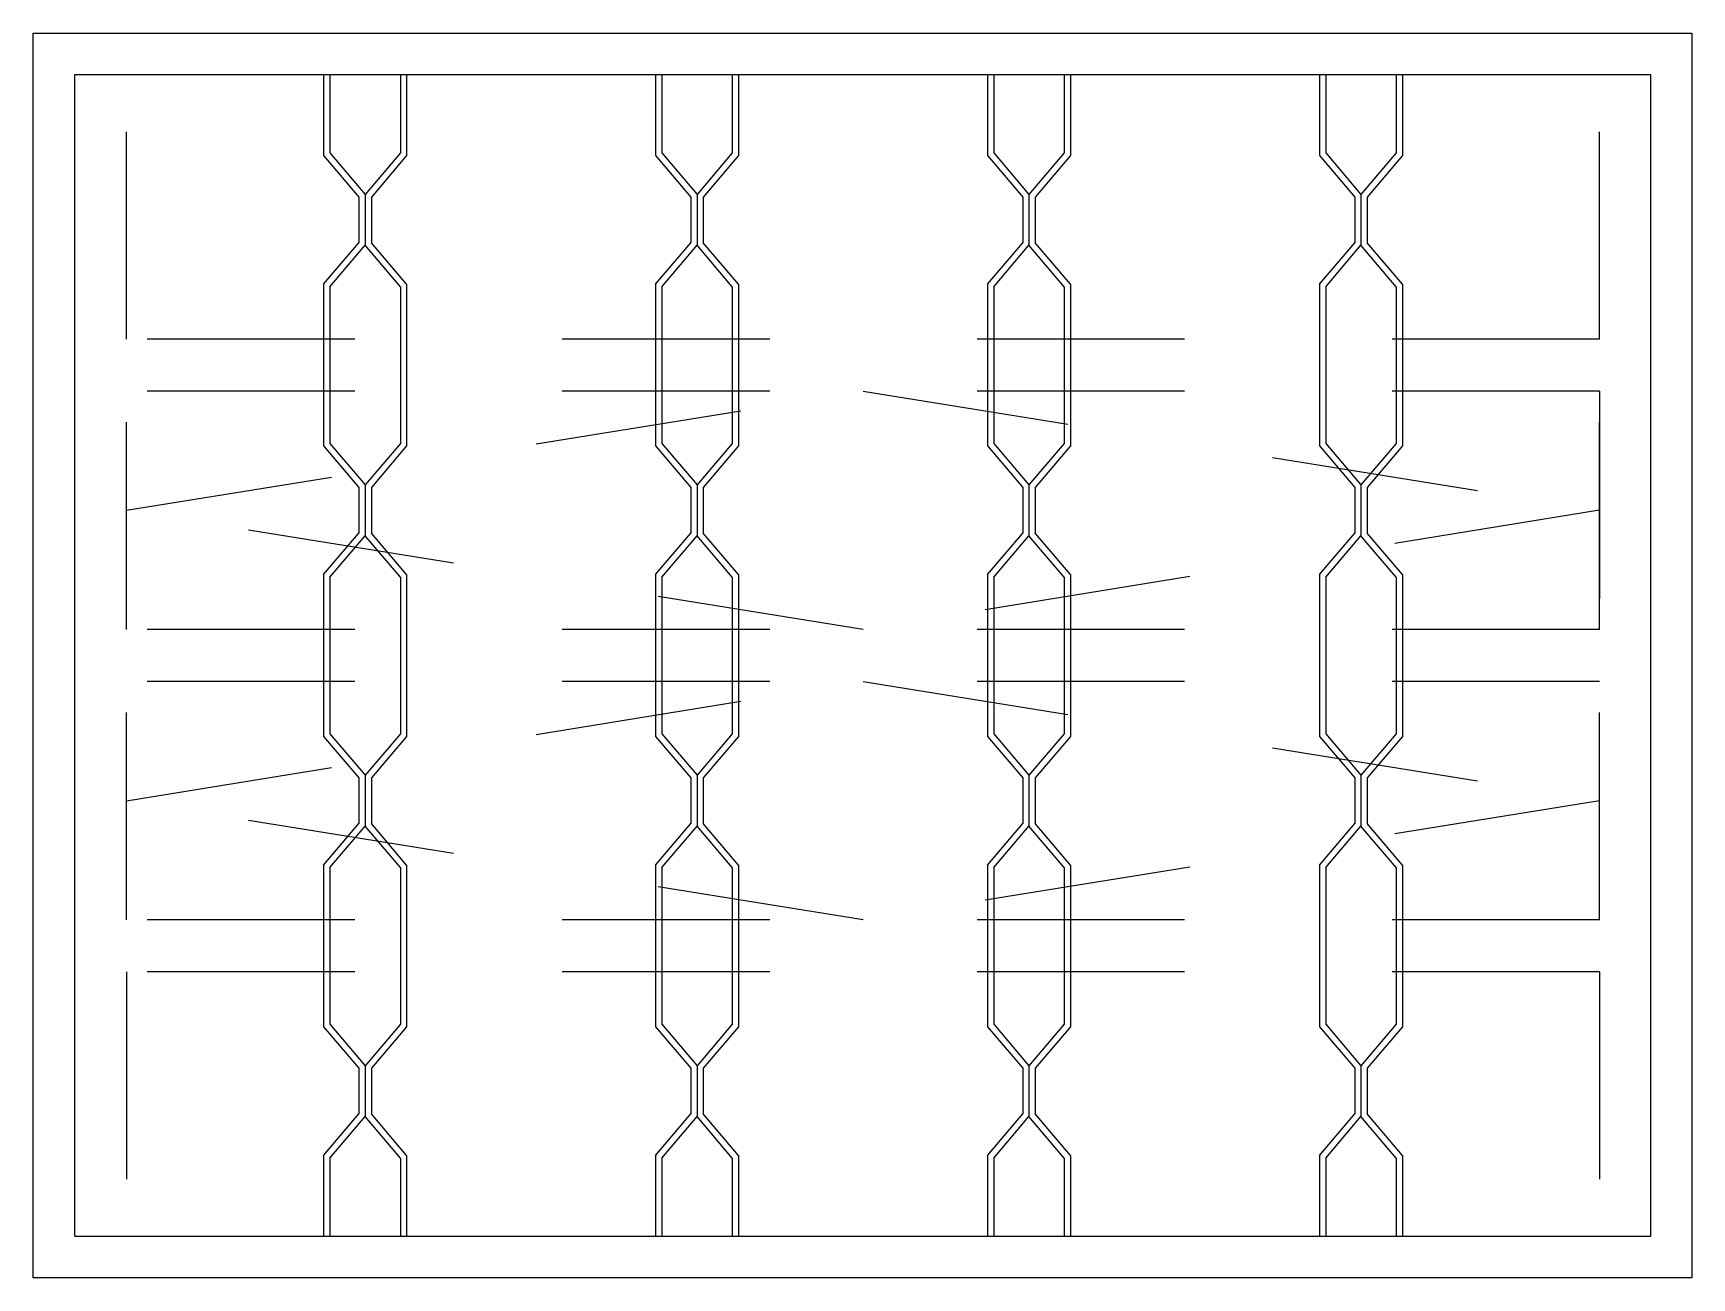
# Model space of a CAD drawing. Header units: millimetres. Extents: x 338.991 to 339.791, y 1313.777 to 1314.377.
import ezdxf

# ---------------------------------------------------------------- set-up
doc = ezdxf.new("R2010")
doc.units = ezdxf.units.MM
doc.header["$LTSCALE"] = 0.5
doc.linetypes.add('HIDDEN2', pattern=[0.1875, 0.125, -0.0625])
doc.layers.add('Gravia_Janelas', color=1, linetype='Continuous')
doc.layers.add('Gravia_Janelas_hidden2', color=1, linetype='HIDDEN2')

msp = doc.modelspace()

# ---------------------------------------------------------------- linework, layer by layer
at = {"layer": 'Gravia_Janelas', "color": 2}
for p, q in [((338.99109, 1314.37702), (339.79059, 1314.37702)), ((338.99109, 1313.77702), (338.99109, 1314.37702)), ((339.79059, 1314.37702), (339.79059, 1313.77702)), ((339.79059, 1313.77702), (338.99109, 1313.77702))]:
    msp.add_line(p, q, dxfattribs=at)
at = {"layer": 'Gravia_Janelas'}
for p, q in [((339.01109, 1314.35702), (339.77059, 1314.35702)), ((339.01109, 1313.79702), (339.01109, 1314.35702)), ((339.13109, 1314.35702), (339.17109, 1314.35702)), ((339.13109, 1314.35702), (339.13109, 1314.31802)), ((339.13409, 1314.35702), (339.13409, 1314.31927)), ((339.16809, 1314.35702), (339.16809, 1314.31927)), ((339.17109, 1314.35702), (339.17109, 1314.31802)), ((339.29109, 1314.35702), (339.33109, 1314.35702)), ((339.29109, 1314.35702), (339.29109, 1314.31802)), ((339.29409, 1314.35702), (339.29409, 1314.31927)), ((339.32809, 1314.35702), (339.32809, 1314.31927)), ((339.33109, 1314.35702), (339.33109, 1314.31802)), ((339.45109, 1314.35702), (339.49109, 1314.35702)), ((339.45109, 1314.35702), (339.45109, 1314.31802)), ((339.45409, 1314.35702), (339.45409, 1314.31927)), ((339.48809, 1314.35702), (339.48809, 1314.31927)), ((339.49109, 1314.35702), (339.49109, 1314.31802)), ((339.61109, 1314.35702), (339.65109, 1314.35702)), ((339.61109, 1314.35702), (339.61109, 1314.31802)), ((339.61409, 1314.35702), (339.61409, 1314.31927)), ((339.64809, 1314.35702), (339.64809, 1314.31927)), ((339.65109, 1314.35702), (339.65109, 1314.31802)), ((339.77059, 1314.35702), (339.77059, 1313.79702)), ((339.13109, 1314.31802), (339.14809, 1314.29802)), ((339.13409, 1314.31927), (339.15109, 1314.29927)), ((339.16809, 1314.31927), (339.15109, 1314.29927)), ((339.17109, 1314.31802), (339.15409, 1314.29802)), ((339.29109, 1314.31802), (339.30809, 1314.29802)), ((339.29409, 1314.31927), (339.31109, 1314.29927)), ((339.32809, 1314.31927), (339.31109, 1314.29927)), ((339.33109, 1314.31802), (339.31409, 1314.29802)), ((339.45109, 1314.31802), (339.46809, 1314.29802)), ((339.45409, 1314.31927), (339.47109, 1314.29927)), ((339.48809, 1314.31927), (339.47109, 1314.29927)), ((339.49109, 1314.31802), (339.47409, 1314.29802)), ((339.61109, 1314.31802), (339.62809, 1314.29802)), ((339.61409, 1314.31927), (339.63109, 1314.29927)), ((339.64809, 1314.31927), (339.63109, 1314.29927)), ((339.65109, 1314.31802), (339.63409, 1314.29802)), ((339.15109, 1314.29927), (339.15109, 1314.28702)), ((339.15109, 1314.29927), (339.15109, 1314.28702)), ((339.31109, 1314.29927), (339.31109, 1314.28702)), ((339.31109, 1314.29927), (339.31109, 1314.28702)), ((339.47109, 1314.29927), (339.47109, 1314.28702)), ((339.47109, 1314.29927), (339.47109, 1314.28702)), ((339.63109, 1314.29927), (339.63109, 1314.28702)), ((339.63109, 1314.29927), (339.63109, 1314.28702)), ((339.14809, 1314.29802), (339.14809, 1314.28702)), ((339.15409, 1314.29802), (339.15409, 1314.28702)), ((339.30809, 1314.29802), (339.30809, 1314.28702)), ((339.31409, 1314.29802), (339.31409, 1314.28702)), ((339.46809, 1314.29802), (339.46809, 1314.28702)), ((339.47409, 1314.29802), (339.47409, 1314.28702)), ((339.62809, 1314.29802), (339.62809, 1314.28702)), ((339.63409, 1314.29802), (339.63409, 1314.28702)), ((339.14809, 1314.28702), (339.14809, 1314.27602)), ((339.15109, 1314.28702), (339.15109, 1314.27478)), ((339.15109, 1314.28702), (339.15109, 1314.27478)), ((339.15409, 1314.28702), (339.15409, 1314.27602)), ((339.30809, 1314.28702), (339.30809, 1314.27602)), ((339.31109, 1314.28702), (339.31109, 1314.27478)), ((339.31109, 1314.28702), (339.31109, 1314.27478)), ((339.31409, 1314.28702), (339.31409, 1314.27602)), ((339.46809, 1314.28702), (339.46809, 1314.27602)), ((339.47109, 1314.28702), (339.47109, 1314.27478)), ((339.47109, 1314.28702), (339.47109, 1314.27478)), ((339.47409, 1314.28702), (339.47409, 1314.27602)), ((339.62809, 1314.28702), (339.62809, 1314.27602)), ((339.63109, 1314.28702), (339.63109, 1314.27478)), ((339.63109, 1314.28702), (339.63109, 1314.27478)), ((339.63409, 1314.28702), (339.63409, 1314.27602)), ((339.13109, 1314.25602), (339.14809, 1314.27602)), ((339.13409, 1314.25478), (339.15109, 1314.27478)), ((339.16809, 1314.25478), (339.15109, 1314.27478)), ((339.17109, 1314.25602), (339.15409, 1314.27602)), ((339.29109, 1314.25602), (339.30809, 1314.27602)), ((339.29409, 1314.25478), (339.31109, 1314.27478)), ((339.32809, 1314.25478), (339.31109, 1314.27478)), ((339.33109, 1314.25602), (339.31409, 1314.27602)), ((339.45109, 1314.25602), (339.46809, 1314.27602)), ((339.45409, 1314.25478), (339.47109, 1314.27478)), ((339.48809, 1314.25478), (339.47109, 1314.27478)), ((339.49109, 1314.25602), (339.47409, 1314.27602)), ((339.61109, 1314.25602), (339.62809, 1314.27602)), ((339.61409, 1314.25478), (339.63109, 1314.27478)), ((339.64809, 1314.25478), (339.63109, 1314.27478)), ((339.65109, 1314.25602), (339.63409, 1314.27602)), ((339.13109, 1314.25602), (339.13109, 1314.17802)), ((339.13409, 1314.25478), (339.13409, 1314.17927)), ((339.16809, 1314.25478), (339.16809, 1314.17927)), ((339.17109, 1314.25602), (339.17109, 1314.17802)), ((339.29109, 1314.25602), (339.29109, 1314.17802)), ((339.29409, 1314.25478), (339.29409, 1314.17927)), ((339.32809, 1314.25478), (339.32809, 1314.17927)), ((339.33109, 1314.25602), (339.33109, 1314.17802)), ((339.45109, 1314.25602), (339.45109, 1314.17802)), ((339.45409, 1314.25478), (339.45409, 1314.17927)), ((339.48809, 1314.25478), (339.48809, 1314.17927)), ((339.49109, 1314.25602), (339.49109, 1314.17802)), ((339.61109, 1314.25602), (339.61109, 1314.17802)), ((339.61409, 1314.25478), (339.61409, 1314.17927)), ((339.64809, 1314.25478), (339.64809, 1314.17927)), ((339.65109, 1314.25602), (339.65109, 1314.17802)), ((339.13409, 1314.17927), (339.15109, 1314.15927)), ((339.16809, 1314.17927), (339.15109, 1314.15927)), ((339.29409, 1314.17927), (339.31109, 1314.15927)), ((339.32809, 1314.17927), (339.31109, 1314.15927)), ((339.45409, 1314.17927), (339.47109, 1314.15927)), ((339.48809, 1314.17927), (339.47109, 1314.15927)), ((339.61409, 1314.17927), (339.63109, 1314.15927)), ((339.64809, 1314.17927), (339.63109, 1314.15927)), ((339.13109, 1314.17802), (339.14809, 1314.15802)), ((339.17109, 1314.17802), (339.15409, 1314.15802)), ((339.29109, 1314.17802), (339.30809, 1314.15802)), ((339.33109, 1314.17802), (339.31409, 1314.15802)), ((339.45109, 1314.17802), (339.46809, 1314.15802)), ((339.49109, 1314.17802), (339.47409, 1314.15802)), ((339.61109, 1314.17802), (339.62809, 1314.15802)), ((339.65109, 1314.17802), (339.63409, 1314.15802)), ((339.14809, 1314.15802), (339.14809, 1314.14702)), ((339.15109, 1314.15927), (339.15109, 1314.14702)), ((339.15109, 1314.15927), (339.15109, 1314.14702)), ((339.15409, 1314.15802), (339.15409, 1314.14702)), ((339.30809, 1314.15802), (339.30809, 1314.14702)), ((339.31109, 1314.15927), (339.31109, 1314.14702)), ((339.31109, 1314.15927), (339.31109, 1314.14702)), ((339.31409, 1314.15802), (339.31409, 1314.14702)), ((339.46809, 1314.15802), (339.46809, 1314.14702)), ((339.47109, 1314.15927), (339.47109, 1314.14702)), ((339.47109, 1314.15927), (339.47109, 1314.14702)), ((339.47409, 1314.15802), (339.47409, 1314.14702)), ((339.62809, 1314.15802), (339.62809, 1314.14702)), ((339.63109, 1314.15927), (339.63109, 1314.14702)), ((339.63109, 1314.15927), (339.63109, 1314.14702)), ((339.63409, 1314.15802), (339.63409, 1314.14702)), ((339.14809, 1314.14702), (339.14809, 1314.13602)), ((339.15109, 1314.14702), (339.15109, 1314.13478)), ((339.15109, 1314.14702), (339.15109, 1314.13478)), ((339.15409, 1314.14702), (339.15409, 1314.13602)), ((339.30809, 1314.14702), (339.30809, 1314.13602)), ((339.31109, 1314.14702), (339.31109, 1314.13478)), ((339.31109, 1314.14702), (339.31109, 1314.13478)), ((339.31409, 1314.14702), (339.31409, 1314.13602)), ((339.46809, 1314.14702), (339.46809, 1314.13602)), ((339.47109, 1314.14702), (339.47109, 1314.13478)), ((339.47109, 1314.14702), (339.47109, 1314.13478)), ((339.47409, 1314.14702), (339.47409, 1314.13602)), ((339.62809, 1314.14702), (339.62809, 1314.13602)), ((339.63109, 1314.14702), (339.63109, 1314.13478)), ((339.63109, 1314.14702), (339.63109, 1314.13478)), ((339.63409, 1314.14702), (339.63409, 1314.13602)), ((339.13109, 1314.11602), (339.14809, 1314.13602)), ((339.13409, 1314.11478), (339.15109, 1314.13478)), ((339.16809, 1314.11478), (339.15109, 1314.13478)), ((339.17109, 1314.11602), (339.15409, 1314.13602)), ((339.29109, 1314.11602), (339.30809, 1314.13602)), ((339.29409, 1314.11478), (339.31109, 1314.13478)), ((339.32809, 1314.11478), (339.31109, 1314.13478)), ((339.33109, 1314.11602), (339.31409, 1314.13602)), ((339.45109, 1314.11602), (339.46809, 1314.13602)), ((339.45409, 1314.11478), (339.47109, 1314.13478)), ((339.48809, 1314.11478), (339.47109, 1314.13478)), ((339.49109, 1314.11602), (339.47409, 1314.13602)), ((339.61109, 1314.11602), (339.62809, 1314.13602)), ((339.61409, 1314.11478), (339.63109, 1314.13478)), ((339.64809, 1314.11478), (339.63109, 1314.13478)), ((339.65109, 1314.11602), (339.63409, 1314.13602)), ((339.13109, 1314.11602), (339.13109, 1314.09702)), ((339.13409, 1314.11478), (339.13409, 1314.09702)), ((339.16809, 1314.11478), (339.16809, 1314.09702)), ((339.17109, 1314.11602), (339.17109, 1314.09702)), ((339.29109, 1314.11602), (339.29109, 1314.09702)), ((339.29409, 1314.11478), (339.29409, 1314.09702)), ((339.32809, 1314.11478), (339.32809, 1314.09702)), ((339.33109, 1314.11602), (339.33109, 1314.09702)), ((339.45109, 1314.11602), (339.45109, 1314.09702)), ((339.45409, 1314.11478), (339.45409, 1314.09702)), ((339.48809, 1314.11478), (339.48809, 1314.09702)), ((339.49109, 1314.11602), (339.49109, 1314.09702)), ((339.61109, 1314.11602), (339.61109, 1314.09702)), ((339.61409, 1314.11478), (339.61409, 1314.09702)), ((339.64809, 1314.11478), (339.64809, 1314.09702)), ((339.65109, 1314.11602), (339.65109, 1314.09702)), ((339.13109, 1314.09702), (339.13109, 1314.05702)), ((339.13409, 1314.09702), (339.13409, 1314.05702)), ((339.16809, 1314.09702), (339.16809, 1314.05702)), ((339.17109, 1314.09702), (339.17109, 1314.05702)), ((339.29109, 1314.09702), (339.29109, 1314.05702)), ((339.29409, 1314.09702), (339.29409, 1314.05702)), ((339.32809, 1314.09702), (339.32809, 1314.05702)), ((339.33109, 1314.09702), (339.33109, 1314.05702)), ((339.45109, 1314.09702), (339.45109, 1314.05702)), ((339.45409, 1314.09702), (339.45409, 1314.05702)), ((339.48809, 1314.09702), (339.48809, 1314.05702)), ((339.49109, 1314.09702), (339.49109, 1314.05702)), ((339.61109, 1314.09702), (339.61109, 1314.05702)), ((339.61409, 1314.09702), (339.61409, 1314.05702)), ((339.64809, 1314.09702), (339.64809, 1314.05702)), ((339.65109, 1314.09702), (339.65109, 1314.05702)), ((339.13109, 1314.05702), (339.13109, 1314.03802)), ((339.13409, 1314.05702), (339.13409, 1314.03927)), ((339.16809, 1314.05702), (339.16809, 1314.03927)), ((339.17109, 1314.05702), (339.17109, 1314.03802)), ((339.29109, 1314.05702), (339.29109, 1314.03802)), ((339.29409, 1314.05702), (339.29409, 1314.03927)), ((339.32809, 1314.05702), (339.32809, 1314.03927)), ((339.33109, 1314.05702), (339.33109, 1314.03802)), ((339.45109, 1314.05702), (339.45109, 1314.03802)), ((339.45409, 1314.05702), (339.45409, 1314.03927)), ((339.48809, 1314.05702), (339.48809, 1314.03927)), ((339.49109, 1314.05702), (339.49109, 1314.03802)), ((339.61109, 1314.05702), (339.61109, 1314.03802)), ((339.61409, 1314.05702), (339.61409, 1314.03927)), ((339.64809, 1314.05702), (339.64809, 1314.03927)), ((339.65109, 1314.05702), (339.65109, 1314.03802)), ((339.13109, 1314.03802), (339.14809, 1314.01802)), ((339.13409, 1314.03927), (339.15109, 1314.01927)), ((339.16809, 1314.03927), (339.15109, 1314.01927)), ((339.17109, 1314.03802), (339.15409, 1314.01802)), ((339.29109, 1314.03802), (339.30809, 1314.01802)), ((339.29409, 1314.03927), (339.31109, 1314.01927)), ((339.32809, 1314.03927), (339.31109, 1314.01927)), ((339.33109, 1314.03802), (339.31409, 1314.01802)), ((339.45109, 1314.03802), (339.46809, 1314.01802)), ((339.45409, 1314.03927), (339.47109, 1314.01927)), ((339.48809, 1314.03927), (339.47109, 1314.01927)), ((339.49109, 1314.03802), (339.47409, 1314.01802)), ((339.61109, 1314.03802), (339.62809, 1314.01802)), ((339.61409, 1314.03927), (339.63109, 1314.01927)), ((339.64809, 1314.03927), (339.63109, 1314.01927)), ((339.65109, 1314.03802), (339.63409, 1314.01802)), ((339.15109, 1314.01927), (339.15109, 1314.00702)), ((339.15109, 1314.01927), (339.15109, 1314.00702)), ((339.31109, 1314.01927), (339.31109, 1314.00702)), ((339.31109, 1314.01927), (339.31109, 1314.00702)), ((339.47109, 1314.01927), (339.47109, 1314.00702)), ((339.47109, 1314.01927), (339.47109, 1314.00702)), ((339.63109, 1314.01927), (339.63109, 1314.00702)), ((339.63109, 1314.01927), (339.63109, 1314.00702)), ((339.14809, 1314.01802), (339.14809, 1314.00702)), ((339.15409, 1314.01802), (339.15409, 1314.00702)), ((339.30809, 1314.01802), (339.30809, 1314.00702)), ((339.31409, 1314.01802), (339.31409, 1314.00702)), ((339.46809, 1314.01802), (339.46809, 1314.00702)), ((339.47409, 1314.01802), (339.47409, 1314.00702)), ((339.62809, 1314.01802), (339.62809, 1314.00702)), ((339.63409, 1314.01802), (339.63409, 1314.00702)), ((339.14809, 1314.00702), (339.14809, 1313.99602)), ((339.15109, 1314.00702), (339.15109, 1313.99478)), ((339.15109, 1314.00702), (339.15109, 1313.99478)), ((339.15409, 1314.00702), (339.15409, 1313.99602)), ((339.30809, 1314.00702), (339.30809, 1313.99602)), ((339.31109, 1314.00702), (339.31109, 1313.99478)), ((339.31109, 1314.00702), (339.31109, 1313.99478)), ((339.31409, 1314.00702), (339.31409, 1313.99602)), ((339.46809, 1314.00702), (339.46809, 1313.99602)), ((339.47109, 1314.00702), (339.47109, 1313.99478)), ((339.47109, 1314.00702), (339.47109, 1313.99478)), ((339.47409, 1314.00702), (339.47409, 1313.99602)), ((339.62809, 1314.00702), (339.62809, 1313.99602)), ((339.63109, 1314.00702), (339.63109, 1313.99478)), ((339.63109, 1314.00702), (339.63109, 1313.99478)), ((339.63409, 1314.00702), (339.63409, 1313.99602)), ((339.13109, 1313.97602), (339.14809, 1313.99602)), ((339.13409, 1313.97478), (339.15109, 1313.99478)), ((339.16809, 1313.97478), (339.15109, 1313.99478)), ((339.17109, 1313.97602), (339.15409, 1313.99602)), ((339.29109, 1313.97602), (339.30809, 1313.99602)), ((339.29409, 1313.97478), (339.31109, 1313.99478)), ((339.32809, 1313.97478), (339.31109, 1313.99478)), ((339.33109, 1313.97602), (339.31409, 1313.99602)), ((339.45109, 1313.97602), (339.46809, 1313.99602)), ((339.45409, 1313.97478), (339.47109, 1313.99478)), ((339.48809, 1313.97478), (339.47109, 1313.99478)), ((339.49109, 1313.97602), (339.47409, 1313.99602)), ((339.61109, 1313.97602), (339.62809, 1313.99602)), ((339.61409, 1313.97478), (339.63109, 1313.99478)), ((339.64809, 1313.97478), (339.63109, 1313.99478)), ((339.65109, 1313.97602), (339.63409, 1313.99602)), ((339.13109, 1313.97602), (339.13109, 1313.89802)), ((339.13409, 1313.97478), (339.13409, 1313.89927)), ((339.16809, 1313.97478), (339.16809, 1313.89927)), ((339.17109, 1313.97602), (339.17109, 1313.89802)), ((339.29109, 1313.97602), (339.29109, 1313.89802)), ((339.29409, 1313.97478), (339.29409, 1313.89927)), ((339.32809, 1313.97478), (339.32809, 1313.89927)), ((339.33109, 1313.97602), (339.33109, 1313.89802)), ((339.45109, 1313.97602), (339.45109, 1313.89802)), ((339.45409, 1313.97478), (339.45409, 1313.89927)), ((339.48809, 1313.97478), (339.48809, 1313.89927)), ((339.49109, 1313.97602), (339.49109, 1313.89802)), ((339.61109, 1313.97602), (339.61109, 1313.89802)), ((339.61409, 1313.97478), (339.61409, 1313.89927)), ((339.64809, 1313.97478), (339.64809, 1313.89927)), ((339.65109, 1313.97602), (339.65109, 1313.89802)), ((339.13409, 1313.89927), (339.15109, 1313.87927)), ((339.16809, 1313.89927), (339.15109, 1313.87927)), ((339.29409, 1313.89927), (339.31109, 1313.87927)), ((339.32809, 1313.89927), (339.31109, 1313.87927)), ((339.45409, 1313.89927), (339.47109, 1313.87927)), ((339.48809, 1313.89927), (339.47109, 1313.87927)), ((339.61409, 1313.89927), (339.63109, 1313.87927)), ((339.64809, 1313.89927), (339.63109, 1313.87927)), ((339.13109, 1313.89802), (339.14809, 1313.87802)), ((339.17109, 1313.89802), (339.15409, 1313.87802)), ((339.29109, 1313.89802), (339.30809, 1313.87802)), ((339.33109, 1313.89802), (339.31409, 1313.87802)), ((339.45109, 1313.89802), (339.46809, 1313.87802)), ((339.49109, 1313.89802), (339.47409, 1313.87802)), ((339.61109, 1313.89802), (339.62809, 1313.87802)), ((339.65109, 1313.89802), (339.63409, 1313.87802)), ((339.14809, 1313.87802), (339.14809, 1313.86702)), ((339.15109, 1313.87927), (339.15109, 1313.86702)), ((339.15109, 1313.87927), (339.15109, 1313.86702)), ((339.15409, 1313.87802), (339.15409, 1313.86702)), ((339.30809, 1313.87802), (339.30809, 1313.86702)), ((339.31109, 1313.87927), (339.31109, 1313.86702)), ((339.31109, 1313.87927), (339.31109, 1313.86702)), ((339.31409, 1313.87802), (339.31409, 1313.86702)), ((339.46809, 1313.87802), (339.46809, 1313.86702)), ((339.47109, 1313.87927), (339.47109, 1313.86702)), ((339.47109, 1313.87927), (339.47109, 1313.86702)), ((339.47409, 1313.87802), (339.47409, 1313.86702)), ((339.62809, 1313.87802), (339.62809, 1313.86702)), ((339.63109, 1313.87927), (339.63109, 1313.86702)), ((339.63109, 1313.87927), (339.63109, 1313.86702)), ((339.63409, 1313.87802), (339.63409, 1313.86702)), ((339.14809, 1313.86702), (339.14809, 1313.85602)), ((339.15109, 1313.86702), (339.15109, 1313.85478)), ((339.15109, 1313.86702), (339.15109, 1313.85478)), ((339.15409, 1313.86702), (339.15409, 1313.85602)), ((339.30809, 1313.86702), (339.30809, 1313.85602)), ((339.31109, 1313.86702), (339.31109, 1313.85478)), ((339.31109, 1313.86702), (339.31109, 1313.85478)), ((339.31409, 1313.86702), (339.31409, 1313.85602)), ((339.46809, 1313.86702), (339.46809, 1313.85602)), ((339.47109, 1313.86702), (339.47109, 1313.85478)), ((339.47109, 1313.86702), (339.47109, 1313.85478)), ((339.47409, 1313.86702), (339.47409, 1313.85602)), ((339.62809, 1313.86702), (339.62809, 1313.85602)), ((339.63109, 1313.86702), (339.63109, 1313.85478)), ((339.63109, 1313.86702), (339.63109, 1313.85478)), ((339.63409, 1313.86702), (339.63409, 1313.85602)), ((339.13109, 1313.83602), (339.14809, 1313.85602)), ((339.13409, 1313.83478), (339.15109, 1313.85478)), ((339.16809, 1313.83478), (339.15109, 1313.85478)), ((339.17109, 1313.83602), (339.15409, 1313.85602)), ((339.29109, 1313.83602), (339.30809, 1313.85602)), ((339.29409, 1313.83478), (339.31109, 1313.85478)), ((339.32809, 1313.83478), (339.31109, 1313.85478)), ((339.33109, 1313.83602), (339.31409, 1313.85602)), ((339.45109, 1313.83602), (339.46809, 1313.85602)), ((339.45409, 1313.83478), (339.47109, 1313.85478)), ((339.48809, 1313.83478), (339.47109, 1313.85478)), ((339.49109, 1313.83602), (339.47409, 1313.85602)), ((339.61109, 1313.83602), (339.62809, 1313.85602)), ((339.61409, 1313.83478), (339.63109, 1313.85478)), ((339.64809, 1313.83478), (339.63109, 1313.85478)), ((339.65109, 1313.83602), (339.63409, 1313.85602)), ((339.13109, 1313.83602), (339.13109, 1313.79702)), ((339.13409, 1313.83478), (339.13409, 1313.79702)), ((339.16809, 1313.83478), (339.16809, 1313.79702)), ((339.17109, 1313.83602), (339.17109, 1313.79702)), ((339.29109, 1313.83602), (339.29109, 1313.79702)), ((339.29409, 1313.83478), (339.29409, 1313.79702)), ((339.32809, 1313.83478), (339.32809, 1313.79702)), ((339.33109, 1313.83602), (339.33109, 1313.79702)), ((339.45109, 1313.83602), (339.45109, 1313.79702)), ((339.45409, 1313.83478), (339.45409, 1313.79702)), ((339.48809, 1313.83478), (339.48809, 1313.79702)), ((339.49109, 1313.83602), (339.49109, 1313.79702)), ((339.61109, 1313.83602), (339.61109, 1313.79702)), ((339.61409, 1313.83478), (339.61409, 1313.79702)), ((339.64809, 1313.83478), (339.64809, 1313.79702)), ((339.65109, 1313.83602), (339.65109, 1313.79702)), ((339.77059, 1313.79702), (339.01109, 1313.79702))]:
    msp.add_line(p, q, dxfattribs=at)
at = {"layer": 'Gravia_Janelas', "linetype": 'HIDDEN2', "ltscale": 0.5}
for p, q in [((339.03609, 1314.22952), (339.03609, 1314.35702)), ((339.74609, 1314.22952), (339.74609, 1314.35702)), ((339.74609, 1314.22952), (339.03609, 1314.22952)), ((339.74609, 1314.20452), (339.03609, 1314.20452)), ((339.74609, 1314.20452), (339.03609, 1314.20452)), ((339.03609, 1314.08952), (339.03609, 1314.20452)), ((339.74609, 1314.08952), (339.74609, 1314.20452)), ((339.74609, 1314.20452), (339.74609, 1314.08952)), ((339.74609, 1314.08952), (339.03609, 1314.08952)), ((339.74609, 1314.08952), (339.03609, 1314.08952)), ((339.74609, 1314.06452), (339.03609, 1314.06452)), ((339.74609, 1314.06452), (339.03609, 1314.06452)), ((339.03609, 1313.94952), (339.03609, 1314.06452)), ((339.03609, 1313.94952), (339.03609, 1314.06452)), ((339.74609, 1313.94952), (339.74609, 1314.06452)), ((339.74609, 1313.94952), (339.03609, 1313.94952)), ((339.74609, 1313.94952), (339.03609, 1313.94952)), ((339.74609, 1313.92452), (339.03609, 1313.92452)), ((339.03609, 1313.92452), (339.03609, 1313.79702)), ((339.74609, 1313.92452), (339.74609, 1313.79702))]:
    msp.add_line(p, q, dxfattribs=at)
at = {"layer": 'Gravia_Janelas_hidden2', "linetype": 'HIDDEN2'}
for p, q in [((339.03609, 1314.14702), (339.39109, 1314.20452)), ((339.39109, 1314.20452), (339.74609, 1314.14702)), ((339.39109, 1314.08952), (339.03609, 1314.14702)), ((339.74609, 1314.14702), (339.39109, 1314.08952)), ((339.03609, 1314.00702), (339.39109, 1314.06452)), ((339.39109, 1314.06452), (339.74609, 1314.00702)), ((339.39109, 1313.94952), (339.03609, 1314.00702)), ((339.74609, 1314.00702), (339.39109, 1313.94952))]:
    msp.add_line(p, q, dxfattribs=at)

doc.saveas('drawing.dxf')
